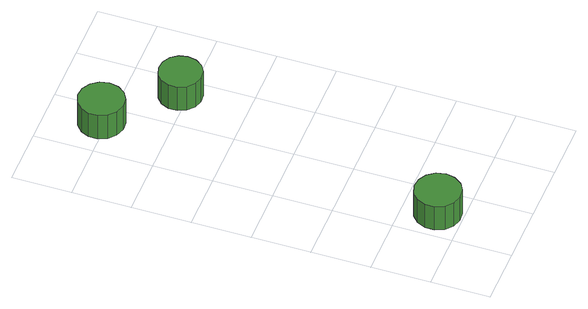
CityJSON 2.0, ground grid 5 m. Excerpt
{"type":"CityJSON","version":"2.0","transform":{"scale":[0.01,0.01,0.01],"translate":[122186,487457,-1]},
"CityObjects":{
"tree1":{"type":"SolitaryVegetationObject","attributes":{"function":"something"},"geometry":[{"type":"MultiSurface","lod":"1","boundaries":[[[0,1,2,3,4,5,6,7,8,9,10,11,12,13,14]],[[15,16,17,18,19,20,21,22,23,24,25,26,27,28,29]],[[0,29,28,1]],[[1,28,27,2]],[[2,27,26,3]],[[3,26,25,4]],[[4,25,24,5]],[[5,24,23,6]],[[6,23,22,7]],[[7,22,21,8]],[[8,21,20,9]],[[9,20,19,10]],[[10,19,18,11]],[[11,18,17,12]],[[12,17,16,13]],[[13,16,15,14]],[[14,15,29,0]]]}]},
"tree2":{"type":"SolitaryVegetationObject","attributes":{"function":"something"},"geometry":[{"type":"MultiSurface","lod":"1","boundaries":[[[30,31,32,33,34,35,36,37,38,39,40,41,42,43,44]],[[45,46,47,48,49,50,51,52,53,54,55,56,57,58,59]],[[30,59,58,31]],[[31,58,57,32]],[[32,57,56,33]],[[33,56,55,34]],[[34,55,54,35]],[[35,54,53,36]],[[36,53,52,37]],[[37,52,51,38]],[[38,51,50,39]],[[39,50,49,40]],[[40,49,48,41]],[[41,48,47,42]],[[42,47,46,43]],[[43,46,45,44]],[[44,45,59,30]]]}]},
"tree3":{"type":"SolitaryVegetationObject","attributes":{"function":"something"},"geometry":[{"type":"MultiSurface","lod":"1","boundaries":[[[60,61,62,63,64,65,66,67,68,69,70,71,72,73,74]],[[75,76,77,78,79,80,81,82,83,84,85,86,87,88,89]],[[60,89,88,61]],[[61,88,87,62]],[[62,87,86,63]],[[63,86,85,64]],[[64,85,84,65]],[[65,84,83,66]],[[66,83,82,67]],[[67,82,81,68]],[[68,81,80,69]],[[69,80,79,70]],[[70,79,78,71]],[[71,78,77,72]],[[72,77,76,73]],[[73,76,75,74]],[[74,75,89,60]]]}]}
},
"vertices":[
[457,214,337],[440,293,337],[392,358,337],[322,398,337],[242,407,337],[165,382,337],[105,328,337],[73,254,337],[73,173,337],[105,99,337],[165,45,337],[242,20,337],[322,29,337],[392,69,337],[440,135,337],[440,135,87],[392,69,87],[322,29,87],[242,20,87],[165,45,87],[105,99,87],[73,173,87],[73,254,87],[105,328,87],[165,382,87],[242,407,87],[322,398,87],[392,358,87],[440,293,87],[457,214,87],
[521,3050,348],[504,3128,348],[457,3193,348],[388,3233,348],[309,3241,348],[233,3217,348],[174,3163,348],[141,3090,348],[141,3011,348],[174,2938,348],[233,2884,348],[309,2860,348],[388,2868,348],[457,2908,348],[504,2972,348],[504,2972,92],[457,2908,92],[388,2868,92],[309,2860,92],[233,2884,92],[174,2938,92],[141,3011,92],[141,3090,92],[174,3163,92],[233,3217,92],[309,3241,92],[388,3233,92],[457,3193,92],[504,3128,92],[521,3050,92],
[1009,2569,348],[994,2642,348],[950,2702,348],[885,2739,348],[811,2747,348],[740,2724,348],[685,2674,348],[654,2606,348],[654,2531,348],[685,2463,348],[740,2413,348],[811,2390,348],[885,2398,348],[950,2435,348],[994,2496,348],[994,2496,92],[950,2435,92],[885,2398,92],[811,2390,92],[740,2413,92],[685,2463,92],[654,2531,92],[654,2606,92],[685,2674,92],[740,2724,92],[811,2747,92],[885,2739,92],[950,2702,92],[994,2642,92],[1009,2569,92]
]}
